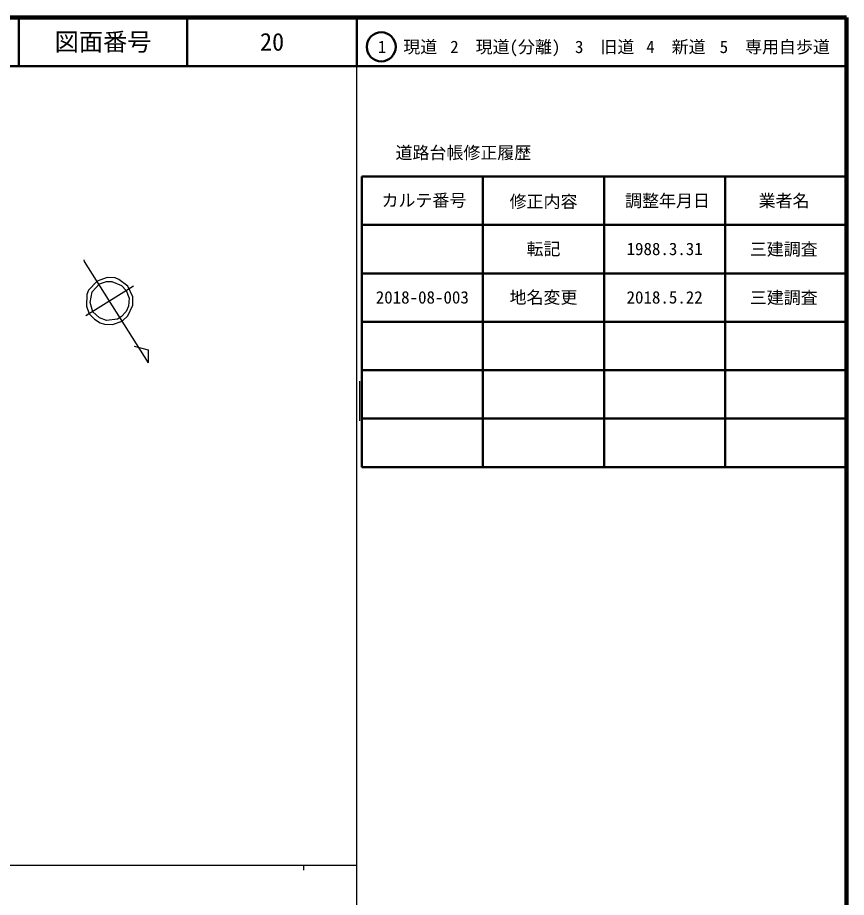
# Model space of a CAD drawing. Units: millimetres, scale not verified. Extents: x 40000 to 680000, y 20000 to 380000.
# Drawn here: x 508997 to 680000, y 198357 to 380000 of the extents above; entities that cross this region are included whole.
import ezdxf
from ezdxf.enums import TextEntityAlignment as Align

# ---------------------------------------------------------------- set-up
doc = ezdxf.new("R2010")
doc.units = ezdxf.units.MM
doc.header["$LTSCALE"] = 1000
for name, color, linetype, lineweight in [('M-BGD', 7, 'Continuous', 25), ('M-TTL', 2, 'Continuous', 140), ('M-TTL-BAND', 7, 'Continuous', 25), ('M-TTL-FRAM', 2, 'Continuous', 50), ('M-TTL-LINE', 7, 'Continuous', 50)]:
    doc.layers.add(name, color=color, linetype=linetype, lineweight=lineweight)
doc.layers.add('M-TTL-TXT', color=7, linetype='Continuous')
doc.styles.add('ＭＳ ゴシック', font='')
doc.styles.get('ＭＳ ゴシック').set_extended_font_data('MS Gothic')

msp = doc.modelspace()

# ---------------------------------------------------------------- linework, layer by layer
at = {"layer": 'M-BGD'}
for p, q in [((522674, 330003), (522758, 329664)), ((522758, 329664), (535966, 308751)), ((525383, 325600), (523605, 323737)), ((527500, 326362), (525383, 325600)), ((525891, 325007), (527330, 325515)), ((527330, 325515), (528431, 325515)), ((529103, 326289), (527500, 326362)), ((528431, 325515), (530463, 324669)), ((529870, 325939), (529103, 326289)), ((531733, 324584), (529870, 325939)), ((532918, 324584), (523097, 318403)), ((523605, 323737), (523266, 322806)), ((523944, 321197), (524367, 323399)), ((524367, 323399), (525891, 325007)), ((530463, 324669), (531394, 323653)), ((531394, 323653), (531987, 322044)), ((532749, 322383), (531733, 324584)), ((523266, 322806), (523182, 320435)), ((531987, 322044), (531902, 320435)), ((532749, 320605), (532749, 322383)), ((523182, 320435), (523774, 318827)), ((524536, 319250), (523944, 321197)), ((531902, 320435), (531394, 319335)), ((531733, 318403), (532749, 320605)), ((523774, 318827), (524875, 317726)), ((525891, 317980), (524536, 319250)), ((527330, 317472), (525891, 317980)), ((530378, 318234), (529616, 317726)), ((531394, 319335), (530378, 318234)), ((530548, 317303), (531733, 318403)), ((524875, 317726), (526060, 316964)), ((526060, 316964), (526907, 316710)), ((526907, 316710), (528600, 316625)), ((529616, 317726), (527330, 317472)), ((528600, 316625), (530548, 317303)), ((533037, 312153), (535966, 311376)), ((535966, 311376), (535966, 308751)), ((579570, 304941), (579570, 296729))]:
    msp.add_line(p, q, dxfattribs=at)
at = {"layer": 'M-TTL'}
for p, q in [((680000, 380000), (40000, 380000)), ((680000, 20000), (680000, 380000))]:
    msp.add_line(p, q, dxfattribs=at)
at = {"layer": 'M-TTL-BAND'}
for p, q in [((579000, 20000), (579000, 370000)), ((40000, 205000), (579000, 205000)), ((568000, 205000), (568000, 204000))]:
    msp.add_line(p, q, dxfattribs=at)
at = {"layer": 'M-TTL-FRAM'}
for p, q in [((580000, 347197), (580000, 287197)), ((580000, 347197), (680000, 347197)), ((580000, 287197), (680000, 287197))]:
    msp.add_line(p, q, dxfattribs=at)
at = {"layer": 'M-TTL-LINE'}
for p, q in [((509247, 380000), (509247, 370000)), ((543997, 380000), (543997, 370000)), ((579000, 380000), (579000, 370000)), ((40000, 370000), (680000, 370000)), ((605000, 347197), (605000, 287197)), ((630000, 347197), (630000, 287197)), ((655000, 347197), (655000, 287197)), ((580000, 337197), (680000, 337197)), ((580000, 327197), (680000, 327197)), ((580000, 317197), (680000, 317197)), ((580000, 307197), (680000, 307197)), ((580000, 297197), (680000, 297197))]:
    msp.add_line(p, q, dxfattribs=at)
msp.add_circle((584031, 373958), 3000, dxfattribs=at)

# ---------------------------------------------------------------- texts
at = {"layer": 'M-TTL-TXT', "style": 'ＭＳ ゴシック'}
for s, height, p in [('図面番号', 3666, (526622, 375000)), ('20', 3666, (561497, 375000)), ('1\u3000現道', 2566, (589448, 373958)), ('2\u3000現道(分離)', 2566, (609619, 373958)), ('3\u3000旧道', 2566, (630121, 373958)), ('4\u3000新道', 2566, (644824, 373958)), ('5\u3000専用自歩道', 2566, (665228, 373958)), ('道路台帳修正履歴', 2566, (600968, 352113)), ('カルテ番号', 2566, (592839, 342277)), ('修正内容', 2566, (617509, 342023)), ('調整年月日', 2566, (643089, 342197)), ('業者名', 2566, (667134, 342197)), ('転記', 2566, (617500, 332245)), ('1988.3.31', 2566, (642500, 332245)), ('三建調査', 2566, (667077, 332189)), ('2018-08-003', 2566, (592500, 322245)), ('地名変更', 2566, (617500, 322245)), ('2018.5.22', 2566, (642500, 322245)), ('三建調査', 2566, (667077, 322189))]:
    msp.add_text(s, height=height, dxfattribs=at).set_placement(p, align=Align.MIDDLE_CENTER)

doc.saveas('drawing.dxf')
